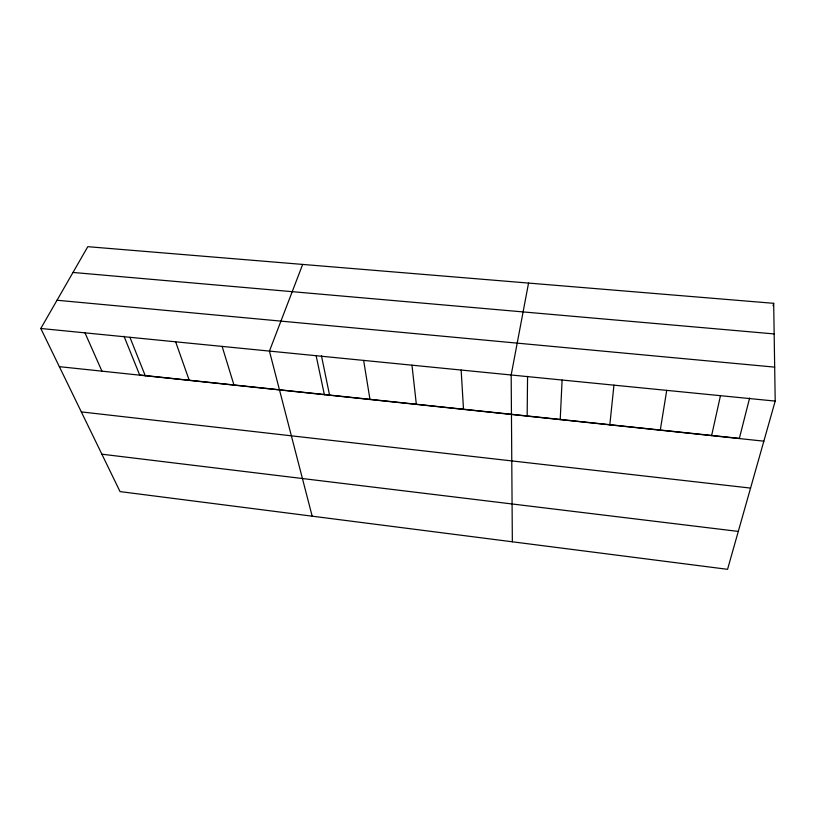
<?xml version="1.0" encoding="UTF-8"?>
<svg xmlns="http://www.w3.org/2000/svg" width="816" height="816" viewBox="0 0 816 816"><rect width="100%" height="100%" fill="white"/><g stroke="black" fill="none" stroke-linecap="round" stroke-linejoin="round"><path stroke-width="1.22" d="M527.156 415.946L527.564 376.37M560.215 419.628L562.102 380.021M609.817 424.871L613.948 385.152M660.266 430.205L666.723 390.364M528.554 283.07L511.173 374.993L512.346 541.793M711.613 435.632L720.467 395.678M749.618 398.035L739.357 438.376L139.669 374.983L124.012 336.243M773.078 305.735L773.69 303.317L87.802 246.677L40.8 328.481L120.044 491.599L727.556 569.323L775.2 401.095L773.69 303.317M302.675 264.415L269.433 351.084L312.171 516.181M72.991 272.452L774.17 333.928M57.028 300.247L774.68 367.129M40.8 328.481L775.2 401.095M59.344 366.659L763.847 441.16M81.325 411.907L750.557 488.09M101.878 454.196L738.286 531.42M84.986 332.857L101.949 371.168M129.928 337.294L145.258 375.748M175.634 341.812L189.261 380.399M222.125 346.412L233.998 385.132M316.129 355.705L324.37 394.689M321.453 355.745L329.542 395.046M363.64 360.407L369.985 399.514M411.968 365.18L416.354 404.41M461.142 370.046L463.508 409.397"/></g></svg>
